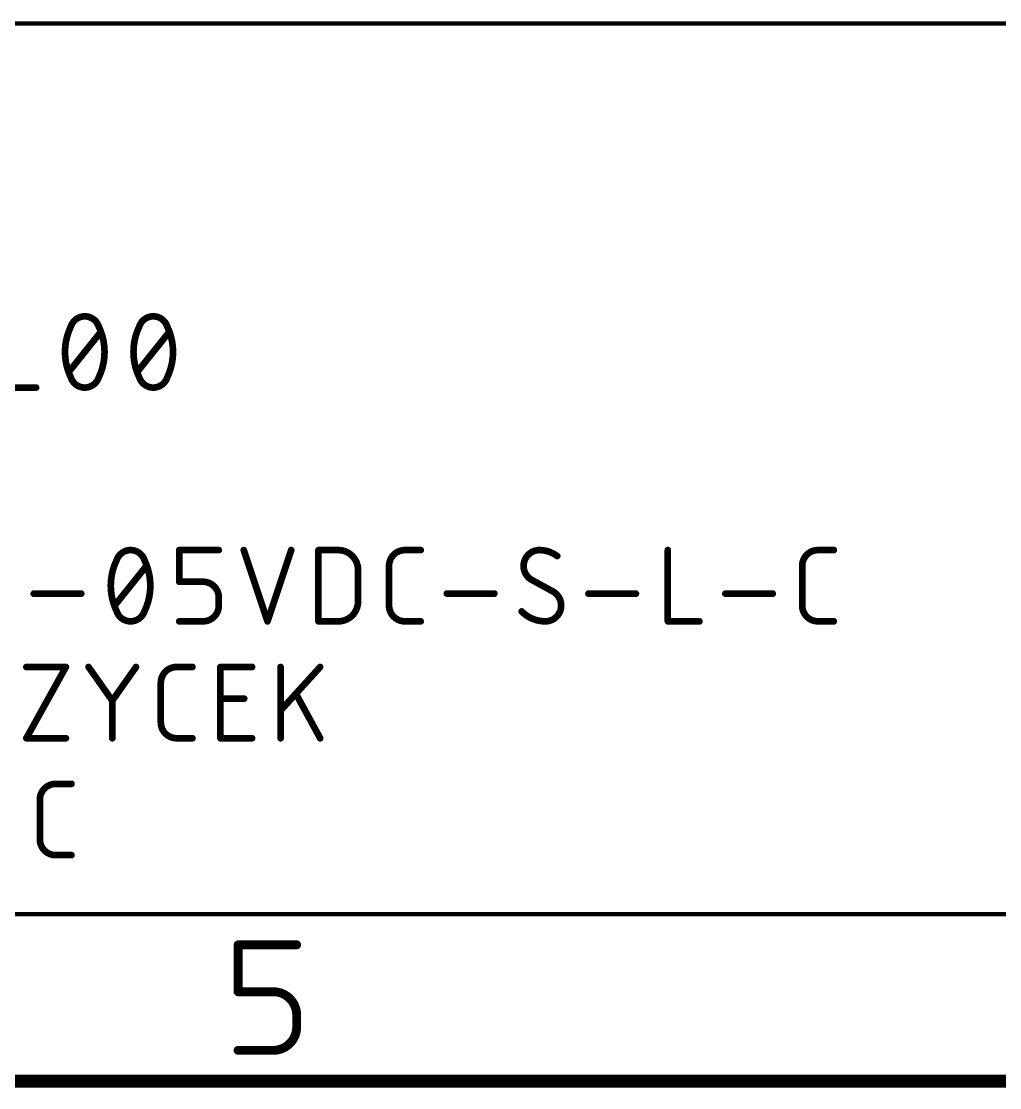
# Model space of a CAD drawing. Extents: x -10 to 250, y 0 to 179.
# Drawn here: x 177.58 to 199.91, y -0.15 to 24.18 of the extents above; entities that cross this region are included whole.
import ezdxf

# ---------------------------------------------------------------- set-up
doc = ezdxf.new("R2010")
doc.units = 0
doc.layers.add('94', color=14, linetype='CONTINUOUS')

msp = doc.modelspace()

# ---------------------------------------------------------------- linework, layer by layer
at = {"layer": '94'}
for points, const_width in [([(151.13, 24.13), (205.105, 24.13)], 0.1016), ([(178.6674, 16.1854), (179.3899, 17.0886)], 0.1524), ([(180.2305, 16.1854), (180.953, 17.0886)], 0.1524), ([(177.0139, 15.8242), (177.917, 15.8242)], 0.1524), ([(181.1853, 11.3933), (181.1853, 12.1158)], 0.1524), ([(181.1853, 12.1158), (182.0884, 12.1158)], 0.1524), ([(182.6581, 12.1158), (183.1999, 10.4902)], 0.1524), ([(183.1999, 10.4902), (183.7418, 12.1158)], 0.1524), ([(184.3636, 10.4902), (184.3636, 12.1158)], 0.1524), ([(184.3636, 12.1158), (184.8152, 12.1158)], 0.1524), ([(186.3361, 12.1158), (186.6974, 12.1158)], 0.1524), ([(192.3385, 12.1158), (192.3385, 10.4902)], 0.1524), ([(195.767, 12.1158), (196.1282, 12.1158)], 0.1524), ([(179.7124, 10.8514), (180.4349, 11.7546)], 0.1524), ([(185.2667, 11.6642), (185.2667, 10.9418)], 0.1524), ([(185.9749, 10.8514), (185.9749, 11.7546)], 0.1524), ([(195.4057, 10.8514), (195.4057, 11.7546)], 0.1524), ([(181.7271, 11.3933), (181.1853, 11.3933)], 0.1524), ([(189.7234, 11.1675), (189.2266, 11.4385)], 0.1524), ([(177.8645, 11.1224), (178.9482, 11.1224)], 0.1524), ([(187.2953, 11.1224), (188.3791, 11.1224)], 0.1524), ([(190.5258, 11.1224), (191.6095, 11.1224)], 0.1524), ([(193.652, 11.1224), (194.7358, 11.1224)], 0.1524), ([(182.0884, 10.8514), (182.0884, 11.0321)], 0.1524), ([(181.1853, 10.4902), (181.7271, 10.4902)], 0.1524), ([(184.8152, 10.4902), (184.3636, 10.4902)], 0.1524), ([(186.6974, 10.4902), (186.3361, 10.4902)], 0.1524), ([(192.3385, 10.4902), (193.061, 10.4902)], 0.1524), ([(196.1282, 10.4902), (195.767, 10.4902)], 0.1524), ([(177.6943, 9.4488), (178.5974, 9.4488)], 0.1524), ([(178.5974, 9.4488), (177.6943, 7.8232)], 0.1524), ([(179.115, 9.4488), (179.6569, 8.6812)], 0.1524), ([(179.6569, 8.6812), (180.1987, 9.4488)], 0.1524), ([(181.1257, 9.4488), (181.487, 9.4488)], 0.1524), ([(182.1261, 7.8232), (182.1261, 9.4488)], 0.1524), ([(182.1261, 9.4488), (182.8486, 9.4488)], 0.1524), ([(183.4989, 7.8232), (183.4989, 9.4488)], 0.1524), ([(184.402, 9.4488), (183.4989, 8.4554)], 0.1524), ([(180.7645, 8.1844), (180.7645, 9.0876)], 0.1524), ([(182.1261, 8.7263), (182.668, 8.7263)], 0.1524), ([(184.402, 7.8232), (183.8602, 8.8166)], 0.1524), ([(179.6569, 7.8232), (179.6569, 8.6812)], 0.1524), ([(177.6943, 7.8232), (178.5974, 7.8232)], 0.1524), ([(181.487, 7.8232), (181.1257, 7.8232)], 0.1524), ([(182.8486, 7.8232), (182.1261, 7.8232)], 0.1524), ([(178.3642, 6.7818), (178.7254, 6.7818)], 0.1524), ([(178.003, 5.5174), (178.003, 6.4206)], 0.1524), ([(178.7254, 5.1562), (178.3642, 5.1562)], 0.1524), ([(-6.35, 3.81), (246.38, 3.81)], 0.1), ([(182.5289, 2.0387), (182.5289, 3.1084)], 0.2032), ([(182.5289, 3.1084), (183.8661, 3.1084)], 0.2032), ([(183.3312, 2.0387), (182.5289, 2.0387)], 0.2032), ([(183.8661, 1.2364), (183.8661, 1.5039)], 0.2032), ([(182.5289, 0.7016), (183.3312, 0.7016)], 0.2032), ([(-10.16, 0), (250.19, 0)], 0.3)]:
    msp.add_lwpolyline(points, dxfattribs=dict(at, const_width=const_width))
for points, const_width in [([(179.0286, 17.4498, 0.3205), (178.7125, 17.224)], 0.1524), ([(179.3447, 17.224, 0.3205), (179.0286, 17.4498)], 0.1524), ([(179.0286, 17.4879, 1), (179.0286, 17.4117)], 0.0762), ([(179.0286, 17.4117, 1), (179.0286, 17.4879)], 0.0762), ([(180.5917, 17.4498, 0.3205), (180.2756, 17.224)], 0.1524), ([(180.9078, 17.224, 0.3205), (180.5917, 17.4498)], 0.1524), ([(180.5917, 17.4879, 1), (180.5917, 17.4117)], 0.0762), ([(180.5917, 17.4117, 1), (180.5917, 17.4879)], 0.0762), ([(178.7125, 17.224, 0.1139), (178.5771, 16.637)], 0.1524), ([(178.7468, 17.2073, 1), (178.6783, 17.2407)], 0.0762), ([(179.4802, 16.637, 0.1139), (179.3447, 17.224)], 0.1524), ([(179.3789, 17.2407, 1), (179.3105, 17.2073)], 0.0762), ([(180.2756, 17.224, 0.1139), (180.1402, 16.637)], 0.1524), ([(180.3099, 17.2073, 1), (180.2414, 17.2407)], 0.0762), ([(181.0433, 16.637, 0.1139), (180.9078, 17.224)], 0.1524), ([(180.9421, 17.2407, 1), (180.8736, 17.2073)], 0.0762), ([(178.6765, 17.2364, 1), (178.7486, 17.2117)], 0.0762), ([(179.3087, 17.2117, 1), (179.3807, 17.2364)], 0.0762), ([(179.4196, 17.0648, 1), (179.3601, 17.1124)], 0.0762), ([(180.2396, 17.2364, 1), (180.3117, 17.2117)], 0.0762), ([(180.8718, 17.2117, 1), (180.9439, 17.2364)], 0.0762), ([(180.9827, 17.0648, 1), (180.9232, 17.1124)], 0.0762), ([(178.5771, 16.637, 0.1139), (178.7125, 16.05)], 0.1524), ([(178.6152, 16.637, 1), (178.539, 16.637)], 0.0762), ([(178.539, 16.637, 1), (178.6152, 16.637)], 0.0762), ([(179.3447, 16.05, 0.1139), (179.4802, 16.637)], 0.1524), ([(179.5183, 16.637, 1), (179.4421, 16.637)], 0.0762), ([(179.4421, 16.637, 1), (179.5183, 16.637)], 0.0762), ([(180.1402, 16.637, 0.1139), (180.2756, 16.05)], 0.1524), ([(180.1783, 16.637, 1), (180.1021, 16.637)], 0.0762), ([(180.1021, 16.637, 1), (180.1783, 16.637)], 0.0762), ([(180.9078, 16.05, 0.1139), (181.0433, 16.637)], 0.1524), ([(181.0814, 16.637, 1), (181.0052, 16.637)], 0.0762), ([(181.0052, 16.637, 1), (181.0814, 16.637)], 0.0762), ([(178.6376, 16.2092, 1), (178.6971, 16.1616)], 0.0762), ([(178.7125, 16.05, 0.3205), (179.0286, 15.8242)], 0.1524), ([(178.7486, 16.0623, 1), (178.6765, 16.0376)], 0.0762), ([(178.6783, 16.0333, 1), (178.7468, 16.0667)], 0.0762), ([(179.0286, 15.8242, 0.3205), (179.3447, 16.05)], 0.1524), ([(179.3105, 16.0667, 1), (179.3789, 16.0333)], 0.0762), ([(179.3807, 16.0376, 1), (179.3087, 16.0623)], 0.0762), ([(180.2007, 16.2092, 1), (180.2602, 16.1616)], 0.0762), ([(180.2756, 16.05, 0.3205), (180.5917, 15.8242)], 0.1524), ([(180.3117, 16.0623, 1), (180.2396, 16.0376)], 0.0762), ([(180.2414, 16.0333, 1), (180.3099, 16.0667)], 0.0762), ([(180.5917, 15.8242, 0.3205), (180.9078, 16.05)], 0.1524), ([(180.8736, 16.0667, 1), (180.9421, 16.0333)], 0.0762), ([(180.9439, 16.0376, 1), (180.8718, 16.0623)], 0.0762), ([(177.917, 15.7861, 1), (177.917, 15.8623)], 0.0762), ([(179.0286, 15.8623, 1), (179.0286, 15.7861)], 0.0762), ([(179.0286, 15.7861, 1), (179.0286, 15.8623)], 0.0762), ([(180.5917, 15.8623, 1), (180.5917, 15.7861)], 0.0762), ([(180.5917, 15.7861, 1), (180.5917, 15.8623)], 0.0762), ([(180.0737, 12.1158, 0.3205), (179.7576, 11.89)], 0.1524), ([(180.3898, 11.89, 0.3205), (180.0737, 12.1158)], 0.1524), ([(180.0737, 12.1539, 1), (180.0737, 12.0777)], 0.0762), ([(180.0737, 12.0777, 1), (180.0737, 12.1539)], 0.0762), ([(181.2234, 12.1158, 1), (181.1472, 12.1158)], 0.0762), ([(181.1853, 12.1539, 1), (181.1853, 12.0777)], 0.0762), ([(182.0884, 12.0777, 1), (182.0884, 12.1539)], 0.0762), ([(182.6942, 12.1278, 1), (182.6219, 12.1038)], 0.0762), ([(183.7779, 12.1038, 1), (183.7057, 12.1278)], 0.0762), ([(184.4017, 12.1158, 1), (184.3255, 12.1158)], 0.0762), ([(184.3636, 12.1539, 1), (184.3636, 12.0777)], 0.0762), ([(185.2667, 11.6642, 0.4142), (184.8152, 12.1158)], 0.1524), ([(184.8152, 12.1539, 1), (184.8152, 12.0777)], 0.0762), ([(184.8152, 12.0777, 1), (184.8152, 12.1539)], 0.0762), ([(186.3361, 12.1158, 0.4142), (185.9749, 11.7546)], 0.1524), ([(186.3361, 12.1539, 1), (186.3361, 12.0777)], 0.0762), ([(186.3361, 12.0777, 1), (186.3361, 12.1539)], 0.0762), ([(186.6974, 12.0777, 1), (186.6974, 12.1539)], 0.0762), ([(189.4073, 12.1158, 0.4142), (189.046, 11.7546)], 0.1524), ([(189.8137, 11.9803, 0.1623), (189.4073, 12.1158)], 0.1524), ([(189.4073, 12.1539, 1), (189.4073, 12.0777)], 0.0762), ([(189.4073, 12.0777, 1), (189.4073, 12.1539)], 0.0762), ([(192.3766, 12.1158, 1), (192.3004, 12.1158)], 0.0762), ([(195.767, 12.1158, 0.4142), (195.4057, 11.7546)], 0.1524), ([(195.767, 12.1539, 1), (195.767, 12.0777)], 0.0762), ([(195.767, 12.0777, 1), (195.767, 12.1539)], 0.0762), ([(196.1282, 12.0777, 1), (196.1282, 12.1539)], 0.0762), ([(179.7576, 11.89, 0.1139), (179.6221, 11.303)], 0.1524), ([(179.7216, 11.9024, 1), (179.7936, 11.8777)], 0.0762), ([(179.7918, 11.8733, 1), (179.7234, 11.9067)], 0.0762), ([(180.424, 11.9067, 1), (180.3555, 11.8733)], 0.0762), ([(180.5252, 11.303, 0.1139), (180.3898, 11.89)], 0.1524), ([(180.3537, 11.8777, 1), (180.4258, 11.9024)], 0.0762), ([(189.7908, 11.9499, 1), (189.8365, 12.0108)], 0.0762), ([(180.4647, 11.7308, 1), (180.4052, 11.7784)], 0.0762), ([(185.3048, 11.6642, 1), (185.2286, 11.6642)], 0.0762), ([(185.2286, 11.6642, 1), (185.3048, 11.6642)], 0.0762), ([(186.013, 11.7546, 1), (185.9368, 11.7546)], 0.0762), ([(185.9368, 11.7546, 1), (186.013, 11.7546)], 0.0762), ([(189.046, 11.7546, 0.2656), (189.2266, 11.4385)], 0.1524), ([(189.0841, 11.7546, 1), (189.0079, 11.7546)], 0.0762), ([(189.0079, 11.7546, 1), (189.0841, 11.7546)], 0.0762), ([(195.4438, 11.7546, 1), (195.3676, 11.7546)], 0.0762), ([(195.3676, 11.7546, 1), (195.4438, 11.7546)], 0.0762), ([(181.1853, 11.4314, 1), (181.1853, 11.3552)], 0.0762), ([(182.0884, 11.0321, 0.4142), (181.7271, 11.3933)], 0.1524), ([(181.7271, 11.4314, 1), (181.7271, 11.3552)], 0.0762), ([(181.7271, 11.3552, 1), (181.7271, 11.4314)], 0.0762), ([(189.2449, 11.4719, 1), (189.2084, 11.405)], 0.0762), ([(189.2073, 11.4056, 1), (189.246, 11.4713)], 0.0762), ([(177.8645, 11.1605, 1), (177.8645, 11.0843)], 0.0762), ([(178.9482, 11.0843, 1), (178.9482, 11.1605)], 0.0762), ([(179.6221, 11.303, 0.1139), (179.7576, 10.716)], 0.1524), ([(179.6602, 11.303, 1), (179.584, 11.303)], 0.0762), ([(179.584, 11.303, 1), (179.6602, 11.303)], 0.0762), ([(180.3898, 10.716, 0.1139), (180.5252, 11.303)], 0.1524), ([(180.5633, 11.303, 1), (180.4871, 11.303)], 0.0762), ([(180.4871, 11.303, 1), (180.5633, 11.303)], 0.0762), ([(181.1472, 11.3933, 1), (181.2234, 11.3933)], 0.0762), ([(187.2953, 11.1605, 1), (187.2953, 11.0843)], 0.0762), ([(188.3791, 11.0843, 1), (188.3791, 11.1605)], 0.0762), ([(189.7427, 11.2004, 1), (189.704, 11.1347)], 0.0762), ([(189.904, 10.8514, 0.2656), (189.7234, 11.1675)], 0.1524), ([(189.7051, 11.1341, 1), (189.7416, 11.201)], 0.0762), ([(190.5258, 11.1605, 1), (190.5258, 11.0843)], 0.0762), ([(191.6095, 11.0843, 1), (191.6095, 11.1605)], 0.0762), ([(193.652, 11.1605, 1), (193.652, 11.0843)], 0.0762), ([(194.7358, 11.0843, 1), (194.7358, 11.1605)], 0.0762), ([(182.1265, 11.0321, 1), (182.0503, 11.0321)], 0.0762), ([(182.0503, 11.0321, 1), (182.1265, 11.0321)], 0.0762), ([(184.8152, 10.4902, 0.4142), (185.2667, 10.9418)], 0.1524), ([(185.3048, 10.9418, 1), (185.2286, 10.9418)], 0.0762), ([(185.2286, 10.9418, 1), (185.3048, 10.9418)], 0.0762), ([(179.6827, 10.8752, 1), (179.7422, 10.8276)], 0.0762), ([(179.7576, 10.716, 0.3205), (180.0737, 10.4902)], 0.1524), ([(179.7936, 10.7283, 1), (179.7216, 10.7036)], 0.0762), ([(179.7234, 10.6993, 1), (179.7918, 10.7327)], 0.0762), ([(180.0737, 10.4902, 0.3205), (180.3898, 10.716)], 0.1524), ([(180.3555, 10.7327, 1), (180.424, 10.6993)], 0.0762), ([(180.4258, 10.7036, 1), (180.3537, 10.7283)], 0.0762), ([(181.7271, 10.4902, 0.4142), (182.0884, 10.8514)], 0.1524), ([(182.1265, 10.8514, 1), (182.0503, 10.8514)], 0.0762), ([(182.0503, 10.8514, 1), (182.1265, 10.8514)], 0.0762), ([(185.9749, 10.8514, 0.4142), (186.3361, 10.4902)], 0.1524), ([(186.013, 10.8514, 1), (185.9368, 10.8514)], 0.0762), ([(185.9368, 10.8514, 1), (186.013, 10.8514)], 0.0762), ([(189.0279, 10.7428, 1), (188.9738, 10.6891)], 0.0762), ([(189.0009, 10.716, 0.2), (189.5427, 10.4902)], 0.1524), ([(189.5427, 10.4902, 0.4142), (189.904, 10.8514)], 0.1524), ([(189.9421, 10.8514, 1), (189.8659, 10.8514)], 0.0762), ([(189.8659, 10.8514, 1), (189.9421, 10.8514)], 0.0762), ([(195.4057, 10.8514, 0.4142), (195.767, 10.4902)], 0.1524), ([(195.4438, 10.8514, 1), (195.3676, 10.8514)], 0.0762), ([(195.3676, 10.8514, 1), (195.4438, 10.8514)], 0.0762), ([(180.0737, 10.5283, 1), (180.0737, 10.4521)], 0.0762), ([(180.0737, 10.4521, 1), (180.0737, 10.5283)], 0.0762), ([(181.1853, 10.5283, 1), (181.1853, 10.4521)], 0.0762), ([(181.7271, 10.5283, 1), (181.7271, 10.4521)], 0.0762), ([(181.7271, 10.4521, 1), (181.7271, 10.5283)], 0.0762), ([(183.1638, 10.5022, 1), (183.2361, 10.4782)], 0.0762), ([(183.1638, 10.4782, 1), (183.2361, 10.5022)], 0.0762), ([(184.3636, 10.5283, 1), (184.3636, 10.4521)], 0.0762), ([(184.3255, 10.4902, 1), (184.4017, 10.4902)], 0.0762), ([(184.8152, 10.5283, 1), (184.8152, 10.4521)], 0.0762), ([(184.8152, 10.4521, 1), (184.8152, 10.5283)], 0.0762), ([(186.3361, 10.5283, 1), (186.3361, 10.4521)], 0.0762), ([(186.3361, 10.4521, 1), (186.3361, 10.5283)], 0.0762), ([(186.6974, 10.4521, 1), (186.6974, 10.5283)], 0.0762), ([(189.5427, 10.5283, 1), (189.5427, 10.4521)], 0.0762), ([(189.5427, 10.4521, 1), (189.5427, 10.5283)], 0.0762), ([(192.3385, 10.5283, 1), (192.3385, 10.4521)], 0.0762), ([(192.3004, 10.4902, 1), (192.3766, 10.4902)], 0.0762), ([(193.061, 10.4521, 1), (193.061, 10.5283)], 0.0762), ([(195.767, 10.5283, 1), (195.767, 10.4521)], 0.0762), ([(195.767, 10.4521, 1), (195.767, 10.5283)], 0.0762), ([(196.1282, 10.4521, 1), (196.1282, 10.5283)], 0.0762), ([(177.6943, 9.4869, 1), (177.6943, 9.4107)], 0.0762), ([(178.6307, 9.4303, 1), (178.5641, 9.4673)], 0.0762), ([(178.5974, 9.4107, 1), (178.5974, 9.4869)], 0.0762), ([(179.1461, 9.4708, 1), (179.0839, 9.4268)], 0.0762), ([(180.2298, 9.4268, 1), (180.1676, 9.4708)], 0.0762), ([(181.1257, 9.4488, 0.4142), (180.7645, 9.0876)], 0.1524), ([(181.1257, 9.4869, 1), (181.1257, 9.4107)], 0.0762), ([(181.1257, 9.4107, 1), (181.1257, 9.4869)], 0.0762), ([(181.487, 9.4107, 1), (181.487, 9.4869)], 0.0762), ([(182.1642, 9.4488, 1), (182.088, 9.4488)], 0.0762), ([(182.1261, 9.4869, 1), (182.1261, 9.4107)], 0.0762), ([(182.8486, 9.4107, 1), (182.8486, 9.4869)], 0.0762), ([(183.537, 9.4488, 1), (183.4608, 9.4488)], 0.0762), ([(184.4302, 9.4232, 1), (184.3739, 9.4744)], 0.0762), ([(180.8026, 9.0876, 1), (180.7264, 9.0876)], 0.0762), ([(180.7264, 9.0876, 1), (180.8026, 9.0876)], 0.0762), ([(182.1261, 8.7644, 1), (182.1261, 8.6882)], 0.0762), ([(182.668, 8.6882, 1), (182.668, 8.7644)], 0.0762), ([(183.8936, 8.8349, 1), (183.8267, 8.7984)], 0.0762), ([(179.6257, 8.7031, 1), (179.688, 8.6592)], 0.0762), ([(179.695, 8.6812, 1), (179.6188, 8.6812)], 0.0762), ([(179.6257, 8.6592, 1), (179.688, 8.7031)], 0.0762), ([(183.4707, 8.481, 1), (183.5271, 8.4297)], 0.0762), ([(180.7645, 8.1844, 0.4142), (181.1257, 7.8232)], 0.1524), ([(180.8026, 8.1844, 1), (180.7264, 8.1844)], 0.0762), ([(180.7264, 8.1844, 1), (180.8026, 8.1844)], 0.0762), ([(177.6943, 7.8613, 1), (177.6943, 7.7851)], 0.0762), ([(177.661, 7.8417, 1), (177.7276, 7.8047)], 0.0762), ([(178.5974, 7.7851, 1), (178.5974, 7.8613)], 0.0762), ([(179.6188, 7.8232, 1), (179.695, 7.8232)], 0.0762), ([(181.1257, 7.8613, 1), (181.1257, 7.7851)], 0.0762), ([(181.1257, 7.7851, 1), (181.1257, 7.8613)], 0.0762), ([(181.487, 7.7851, 1), (181.487, 7.8613)], 0.0762), ([(182.1261, 7.8613, 1), (182.1261, 7.7851)], 0.0762), ([(182.088, 7.8232, 1), (182.1642, 7.8232)], 0.0762), ([(182.8486, 7.7851, 1), (182.8486, 7.8613)], 0.0762), ([(183.4608, 7.8232, 1), (183.537, 7.8232)], 0.0762), ([(184.3686, 7.805, 1), (184.4355, 7.8414)], 0.0762), ([(178.3642, 6.7818, 0.4142), (178.003, 6.4206)], 0.1524), ([(178.3642, 6.8199, 1), (178.3642, 6.7437)], 0.0762), ([(178.3642, 6.7437, 1), (178.3642, 6.8199)], 0.0762), ([(178.7254, 6.7437, 1), (178.7254, 6.8199)], 0.0762), ([(178.0411, 6.4206, 1), (177.9649, 6.4206)], 0.0762), ([(177.9649, 6.4206, 1), (178.0411, 6.4206)], 0.0762), ([(178.003, 5.5174, 0.4142), (178.3642, 5.1562)], 0.1524), ([(178.0411, 5.5174, 1), (177.9649, 5.5174)], 0.0762), ([(177.9649, 5.5174, 1), (178.0411, 5.5174)], 0.0762), ([(178.3642, 5.1943, 1), (178.3642, 5.1181)], 0.0762), ([(178.3642, 5.1181, 1), (178.3642, 5.1943)], 0.0762), ([(178.7254, 5.1181, 1), (178.7254, 5.1943)], 0.0762), ([(182.5797, 3.1084, 1), (182.4781, 3.1084)], 0.1016), ([(182.5289, 3.1592, 1), (182.5289, 3.0576)], 0.1016), ([(183.8661, 3.0576, 1), (183.8661, 3.1592)], 0.1016), ([(182.5289, 2.0895, 1), (182.5289, 1.9879)], 0.1016), ([(182.4781, 2.0387, 1), (182.5797, 2.0387)], 0.1016), ([(183.8661, 1.5039, 0.4142), (183.3312, 2.0387)], 0.2032), ([(183.3312, 2.0895, 1), (183.3312, 1.9879)], 0.1016), ([(183.3312, 1.9879, 1), (183.3312, 2.0895)], 0.1016), ([(183.9169, 1.5039, 1), (183.8153, 1.5039)], 0.1016), ([(183.8153, 1.5039, 1), (183.9169, 1.5039)], 0.1016), ([(183.3312, 0.7016, 0.4142), (183.8661, 1.2364)], 0.2032), ([(183.9169, 1.2364, 1), (183.8153, 1.2364)], 0.1016), ([(183.8153, 1.2364, 1), (183.9169, 1.2364)], 0.1016), ([(182.5289, 0.7524, 1), (182.5289, 0.6508)], 0.1016), ([(183.3312, 0.7524, 1), (183.3312, 0.6508)], 0.1016), ([(183.3312, 0.6508, 1), (183.3312, 0.7524)], 0.1016)]:
    msp.add_lwpolyline(points, format="xyb", dxfattribs=dict(at, const_width=const_width))

doc.saveas('drawing.dxf')
